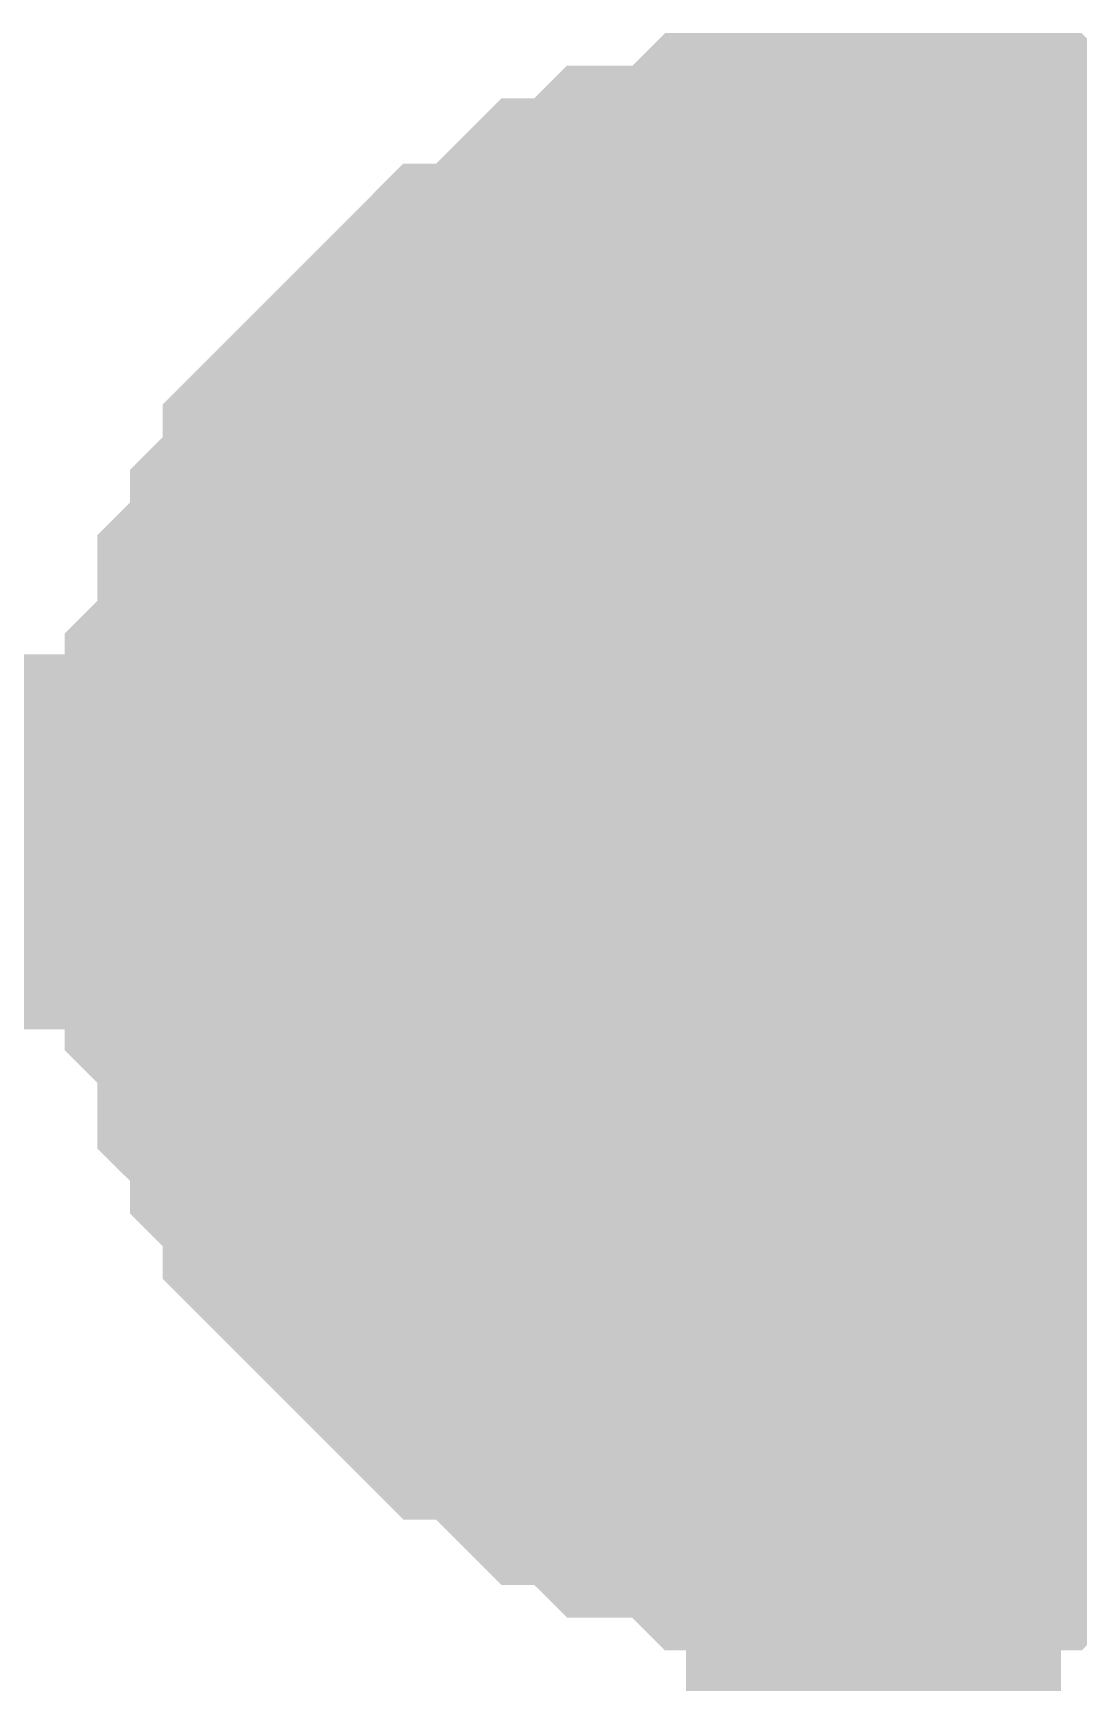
# Model space of a CAD drawing. Header units: inches. Extents: x 0 to 841, y 0 to 594.
# Drawn here: x 739.332 to 740.167, y 301.816 to 303.134 of the extents above; entities that cross this region are included whole.
import ezdxf

# ---------------------------------------------------------------- set-up
doc = ezdxf.new("R2010")
doc.units = ezdxf.units.IN
doc.layers.add('Sheet', color=255, linetype='Continuous')

msp = doc.modelspace()

# ---------------------------------------------------------------- linework, layer by layer
at = {"layer": 'Sheet'}
for points in [[(739.5072, 302.4874, 0.2997, 0.2997, 0), (739.5072, 302.5135, 0.2997, 0.2997, 0), (739.5072, 302.5397, 0.2997, 0.2997, 0), (739.5072, 302.5658, 0.2997, 0.2997, 0), (739.5072, 302.5919, 0.2997, 0.2997, 0), (739.5333, 302.6181, 0.2997, 0.2997, 0), (739.5333, 302.6442, 0.2997, 0.2997, 0), (739.5333, 302.6703, 0.2997, 0.2997, 0), (739.5595, 302.6965, 0.2997, 0.2997, 0), (739.5595, 302.6965, 0.2997, 0.2997, 0), (739.5595, 302.7226, 0.2997, 0.2997, 0), (739.5856, 302.7487, 0.2997, 0.2997, 0), (739.5856, 302.7749, 0.2997, 0.2997, 0), (739.6117, 302.801, 0.2997, 0.2997, 0), (739.6117, 302.801, 0.2997, 0.2997, 0), (739.6379, 302.8271, 0.2997, 0.2997, 0), (739.664, 302.8532, 0.2997, 0.2997, 0), (739.664, 302.8532, 0.2997, 0.2997, 0), (739.6901, 302.8794, 0.2997, 0.2997, 0), (739.7163, 302.8794, 0.2997, 0.2997, 0), (739.7424, 302.9055, 0.2997, 0.2997, 0), (739.7424, 302.9055, 0.2997, 0.2997, 0), (739.7685, 302.9316, 0.2997, 0.2997, 0), (739.7946, 302.9316, 0.2997, 0.2997, 0), (739.8208, 302.9578, 0.2997, 0.2997, 0), (739.8469, 302.9578, 0.2997, 0.2997, 0), (739.873, 302.9578, 0.2997, 0.2997, 0), (739.873, 302.9578, 0.2997, 0.2997, 0), (739.8992, 302.9839, 0.2997, 0.2997, 0), (739.9253, 302.9839, 0.2997, 0.2997, 0), (739.9514, 302.9839, 0.2997, 0.2997, 0), (739.9776, 302.9839, 0.2997, 0.2997, 0), (740.0037, 302.9839, 0.2997, 0.2997, 0)], [(739.5072, 302.4874, 0.2997, 0.2997, 0), (739.5072, 302.5135, 0.2997, 0.2997, 0), (739.5072, 302.5397, 0.2997, 0.2997, 0), (739.5072, 302.5658, 0.2997, 0.2997, 0), (739.5072, 302.5919, 0.2997, 0.2997, 0), (739.5333, 302.6181, 0.2997, 0.2997, 0), (739.5333, 302.6442, 0.2997, 0.2997, 0), (739.5333, 302.6703, 0.2997, 0.2997, 0), (739.5595, 302.6965, 0.2997, 0.2997, 0), (739.5595, 302.6965, 0.2997, 0.2997, 0), (739.5595, 302.7226, 0.2997, 0.2997, 0), (739.5856, 302.7487, 0.2997, 0.2997, 0), (739.5856, 302.7749, 0.2997, 0.2997, 0), (739.6117, 302.801, 0.2997, 0.2997, 0), (739.6117, 302.801, 0.2997, 0.2997, 0), (739.6379, 302.8271, 0.2997, 0.2997, 0), (739.664, 302.8532, 0.2997, 0.2997, 0), (739.664, 302.8532, 0.2997, 0.2997, 0), (739.6901, 302.8794, 0.2997, 0.2997, 0), (739.7163, 302.8794, 0.2997, 0.2997, 0), (739.7424, 302.9055, 0.2997, 0.2997, 0), (739.7424, 302.9055, 0.2997, 0.2997, 0), (739.7685, 302.9316, 0.2997, 0.2997, 0), (739.7946, 302.9316, 0.2997, 0.2997, 0), (739.8208, 302.9578, 0.2997, 0.2997, 0), (739.8469, 302.9578, 0.2997, 0.2997, 0), (739.873, 302.9578, 0.2997, 0.2997, 0), (739.873, 302.9578, 0.2997, 0.2997, 0), (739.8992, 302.9839, 0.2997, 0.2997, 0), (739.9253, 302.9839, 0.2997, 0.2997, 0), (739.9514, 302.9839, 0.2997, 0.2997, 0), (739.9776, 302.9839, 0.2997, 0.2997, 0), (740.0037, 302.9839, 0.2997, 0.2997, 0)], [(739.5072, 302.4874, 0.2997, 0.2997, 0), (739.5072, 302.5135, 0.2997, 0.2997, 0), (739.5072, 302.5397, 0.2997, 0.2997, 0), (739.5072, 302.5658, 0.2997, 0.2997, 0), (739.5072, 302.5919, 0.2997, 0.2997, 0), (739.5333, 302.6181, 0.2997, 0.2997, 0), (739.5333, 302.6442, 0.2997, 0.2997, 0), (739.5333, 302.6703, 0.2997, 0.2997, 0), (739.5595, 302.6965, 0.2997, 0.2997, 0), (739.5595, 302.6965, 0.2997, 0.2997, 0), (739.5595, 302.7226, 0.2997, 0.2997, 0), (739.5856, 302.7487, 0.2997, 0.2997, 0), (739.5856, 302.7749, 0.2997, 0.2997, 0), (739.6117, 302.801, 0.2997, 0.2997, 0), (739.6117, 302.801, 0.2997, 0.2997, 0), (739.6379, 302.8271, 0.2997, 0.2997, 0), (739.664, 302.8532, 0.2997, 0.2997, 0), (739.664, 302.8532, 0.2997, 0.2997, 0), (739.6901, 302.8794, 0.2997, 0.2997, 0), (739.7163, 302.8794, 0.2997, 0.2997, 0), (739.7424, 302.9055, 0.2997, 0.2997, 0), (739.7424, 302.9055, 0.2997, 0.2997, 0), (739.7685, 302.9316, 0.2997, 0.2997, 0), (739.7946, 302.9316, 0.2997, 0.2997, 0), (739.8208, 302.9578, 0.2997, 0.2997, 0), (739.8469, 302.9578, 0.2997, 0.2997, 0), (739.873, 302.9578, 0.2997, 0.2997, 0), (739.873, 302.9578, 0.2997, 0.2997, 0), (739.8992, 302.9839, 0.2997, 0.2997, 0), (739.9253, 302.9839, 0.2997, 0.2997, 0), (739.9514, 302.9839, 0.2997, 0.2997, 0), (739.9776, 302.9839, 0.2997, 0.2997, 0), (740.0037, 302.9839, 0.2997, 0.2997, 0)], [(739.5072, 302.4874, 0.2997, 0.2997, 0), (739.5072, 302.5135, 0.2997, 0.2997, 0), (739.5072, 302.5397, 0.2997, 0.2997, 0), (739.5072, 302.5658, 0.2997, 0.2997, 0), (739.5072, 302.5919, 0.2997, 0.2997, 0), (739.5333, 302.6181, 0.2997, 0.2997, 0), (739.5333, 302.6442, 0.2997, 0.2997, 0), (739.5333, 302.6703, 0.2997, 0.2997, 0), (739.5595, 302.6965, 0.2997, 0.2997, 0), (739.5595, 302.6965, 0.2997, 0.2997, 0), (739.5595, 302.7226, 0.2997, 0.2997, 0), (739.5856, 302.7487, 0.2997, 0.2997, 0), (739.5856, 302.7749, 0.2997, 0.2997, 0), (739.6117, 302.801, 0.2997, 0.2997, 0), (739.6117, 302.801, 0.2997, 0.2997, 0), (739.6379, 302.8271, 0.2997, 0.2997, 0), (739.664, 302.8532, 0.2997, 0.2997, 0), (739.664, 302.8532, 0.2997, 0.2997, 0), (739.6901, 302.8794, 0.2997, 0.2997, 0), (739.7163, 302.8794, 0.2997, 0.2997, 0), (739.7424, 302.9055, 0.2997, 0.2997, 0), (739.7424, 302.9055, 0.2997, 0.2997, 0), (739.7685, 302.9316, 0.2997, 0.2997, 0), (739.7946, 302.9316, 0.2997, 0.2997, 0), (739.8208, 302.9578, 0.2997, 0.2997, 0), (739.8469, 302.9578, 0.2997, 0.2997, 0), (739.873, 302.9578, 0.2997, 0.2997, 0), (739.873, 302.9578, 0.2997, 0.2997, 0), (739.8992, 302.9839, 0.2997, 0.2997, 0), (739.9253, 302.9839, 0.2997, 0.2997, 0), (739.9514, 302.9839, 0.2997, 0.2997, 0), (739.9776, 302.9839, 0.2997, 0.2997, 0), (740.0037, 302.9839, 0.2997, 0.2997, 0)], [(739.5072, 302.4874, 0.2997, 0.2997, 0), (739.5072, 302.5135, 0.2997, 0.2997, 0), (739.5072, 302.5397, 0.2997, 0.2997, 0), (739.5072, 302.5658, 0.2997, 0.2997, 0), (739.5072, 302.5919, 0.2997, 0.2997, 0), (739.5333, 302.6181, 0.2997, 0.2997, 0), (739.5333, 302.6442, 0.2997, 0.2997, 0), (739.5333, 302.6703, 0.2997, 0.2997, 0), (739.5595, 302.6965, 0.2997, 0.2997, 0), (739.5595, 302.6965, 0.2997, 0.2997, 0), (739.5595, 302.7226, 0.2997, 0.2997, 0), (739.5856, 302.7487, 0.2997, 0.2997, 0), (739.5856, 302.7749, 0.2997, 0.2997, 0), (739.6117, 302.801, 0.2997, 0.2997, 0), (739.6117, 302.801, 0.2997, 0.2997, 0), (739.6379, 302.8271, 0.2997, 0.2997, 0), (739.664, 302.8532, 0.2997, 0.2997, 0), (739.664, 302.8532, 0.2997, 0.2997, 0), (739.6901, 302.8794, 0.2997, 0.2997, 0), (739.7163, 302.8794, 0.2997, 0.2997, 0), (739.7424, 302.9055, 0.2997, 0.2997, 0), (739.7424, 302.9055, 0.2997, 0.2997, 0), (739.7685, 302.9316, 0.2997, 0.2997, 0), (739.7946, 302.9316, 0.2997, 0.2997, 0), (739.8208, 302.9578, 0.2997, 0.2997, 0), (739.8469, 302.9578, 0.2997, 0.2997, 0), (739.873, 302.9578, 0.2997, 0.2997, 0), (739.873, 302.9578, 0.2997, 0.2997, 0), (739.8992, 302.9839, 0.2997, 0.2997, 0), (739.9253, 302.9839, 0.2997, 0.2997, 0), (739.9514, 302.9839, 0.2997, 0.2997, 0), (739.9776, 302.9839, 0.2997, 0.2997, 0), (740.0037, 302.9839, 0.2997, 0.2997, 0)], [(740.0037, 302.9839, 0.2997, 0.2997, 0), (740.0037, 302.9839, 0.2997, 0.2997, 0)], [(740.0037, 302.9839, 0.2997, 0.2997, 0), (740.0298, 302.9839, 0.2997, 0.2997, 0), (740.056, 302.9839, 0.2997, 0.2997, 0), (740.0821, 302.9839, 0.2997, 0.2997, 0), (740.1082, 302.9839, 0.2997, 0.2997, 0), (740.1344, 302.9578, 0.2997, 0.2997, 0), (740.1605, 302.9578, 0.2997, 0.2997, 0), (740.1866, 302.9578, 0.2997, 0.2997, 0), (740.2127, 302.9578, 0.2997, 0.2997, 0), (740.2389, 302.9316, 0.2997, 0.2997, 0), (740.265, 302.9316, 0.2997, 0.2997, 0), (740.265, 302.9055, 0.2997, 0.2997, 0), (740.2911, 302.9055, 0.2997, 0.2997, 0), (740.3173, 302.8794, 0.2997, 0.2997, 0)], [(740.0037, 302.9839, 0.2997, 0.2997, 0), (740.0037, 302.9839, 0.2997, 0.2997, 0)], [(740.0037, 302.9839, 0.2997, 0.2997, 0), (740.0298, 302.9839, 0.2997, 0.2997, 0), (740.056, 302.9839, 0.2997, 0.2997, 0), (740.0821, 302.9839, 0.2997, 0.2997, 0), (740.1082, 302.9839, 0.2997, 0.2997, 0), (740.1344, 302.9578, 0.2997, 0.2997, 0), (740.1605, 302.9578, 0.2997, 0.2997, 0), (740.1866, 302.9578, 0.2997, 0.2997, 0), (740.2127, 302.9578, 0.2997, 0.2997, 0), (740.2389, 302.9316, 0.2997, 0.2997, 0), (740.265, 302.9316, 0.2997, 0.2997, 0), (740.265, 302.9055, 0.2997, 0.2997, 0), (740.2911, 302.9055, 0.2997, 0.2997, 0), (740.3173, 302.8794, 0.2997, 0.2997, 0)], [(740.0037, 302.9839, 0.2997, 0.2997, 0), (740.0037, 302.9839, 0.2997, 0.2997, 0)], [(740.0037, 302.9839, 0.2997, 0.2997, 0), (740.0298, 302.9839, 0.2997, 0.2997, 0), (740.056, 302.9839, 0.2997, 0.2997, 0), (740.0821, 302.9839, 0.2997, 0.2997, 0), (740.1082, 302.9839, 0.2997, 0.2997, 0), (740.1344, 302.9578, 0.2997, 0.2997, 0), (740.1605, 302.9578, 0.2997, 0.2997, 0), (740.1866, 302.9578, 0.2997, 0.2997, 0), (740.2127, 302.9578, 0.2997, 0.2997, 0), (740.2389, 302.9316, 0.2997, 0.2997, 0), (740.265, 302.9316, 0.2997, 0.2997, 0), (740.265, 302.9055, 0.2997, 0.2997, 0), (740.2911, 302.9055, 0.2997, 0.2997, 0), (740.3173, 302.8794, 0.2997, 0.2997, 0)], [(740.0037, 302.9839, 0.2997, 0.2997, 0), (740.0037, 302.9839, 0.2997, 0.2997, 0)], [(740.0037, 302.9839, 0.2997, 0.2997, 0), (740.0298, 302.9839, 0.2997, 0.2997, 0), (740.056, 302.9839, 0.2997, 0.2997, 0), (740.0821, 302.9839, 0.2997, 0.2997, 0), (740.1082, 302.9839, 0.2997, 0.2997, 0), (740.1344, 302.9578, 0.2997, 0.2997, 0), (740.1605, 302.9578, 0.2997, 0.2997, 0), (740.1866, 302.9578, 0.2997, 0.2997, 0), (740.2127, 302.9578, 0.2997, 0.2997, 0), (740.2389, 302.9316, 0.2997, 0.2997, 0), (740.265, 302.9316, 0.2997, 0.2997, 0), (740.265, 302.9055, 0.2997, 0.2997, 0), (740.2911, 302.9055, 0.2997, 0.2997, 0), (740.3173, 302.8794, 0.2997, 0.2997, 0)], [(740.0037, 302.9839, 0.2997, 0.2997, 0), (740.0037, 302.9839, 0.2997, 0.2997, 0)], [(740.0037, 302.9839, 0.2997, 0.2997, 0), (740.0298, 302.9839, 0.2997, 0.2997, 0), (740.056, 302.9839, 0.2997, 0.2997, 0), (740.0821, 302.9839, 0.2997, 0.2997, 0), (740.1082, 302.9839, 0.2997, 0.2997, 0), (740.1344, 302.9578, 0.2997, 0.2997, 0), (740.1605, 302.9578, 0.2997, 0.2997, 0), (740.1866, 302.9578, 0.2997, 0.2997, 0), (740.2127, 302.9578, 0.2997, 0.2997, 0), (740.2389, 302.9316, 0.2997, 0.2997, 0), (740.265, 302.9316, 0.2997, 0.2997, 0), (740.265, 302.9055, 0.2997, 0.2997, 0), (740.2911, 302.9055, 0.2997, 0.2997, 0), (740.3173, 302.8794, 0.2997, 0.2997, 0)], [(739.5072, 302.4874, 0.0991, 0.0991, 0), (739.5072, 302.5135, 0.0991, 0.0991, 0), (739.5072, 302.5397, 0.0991, 0.0991, 0), (739.5072, 302.5658, 0.0991, 0.0991, 0), (739.5072, 302.5919, 0.0991, 0.0991, 0), (739.5333, 302.6181, 0.0991, 0.0991, 0), (739.5333, 302.6442, 0.0991, 0.0991, 0), (739.5333, 302.6703, 0.0991, 0.0991, 0), (739.5595, 302.6965, 0.0991, 0.0991, 0), (739.5595, 302.6965, 0.0991, 0.0991, 0), (739.5595, 302.7226, 0.0991, 0.0991, 0), (739.5856, 302.7487, 0.0991, 0.0991, 0), (739.5856, 302.7749, 0.0991, 0.0991, 0), (739.6117, 302.801, 0.0991, 0.0991, 0), (739.6117, 302.801, 0.0991, 0.0991, 0), (739.6379, 302.8271, 0.0991, 0.0991, 0), (739.664, 302.8532, 0.0991, 0.0991, 0), (739.664, 302.8532, 0.0991, 0.0991, 0), (739.6901, 302.8794, 0.0991, 0.0991, 0), (739.7163, 302.8794, 0.0991, 0.0991, 0), (739.7424, 302.9055, 0.0991, 0.0991, 0), (739.7424, 302.9055, 0.0991, 0.0991, 0), (739.7685, 302.9316, 0.0991, 0.0991, 0), (739.7946, 302.9316, 0.0991, 0.0991, 0), (739.8208, 302.9578, 0.0991, 0.0991, 0), (739.8469, 302.9578, 0.0991, 0.0991, 0), (739.873, 302.9578, 0.0991, 0.0991, 0), (739.873, 302.9578, 0.0991, 0.0991, 0), (739.8992, 302.9839, 0.0991, 0.0991, 0), (739.9253, 302.9839, 0.0991, 0.0991, 0), (739.9514, 302.9839, 0.0991, 0.0991, 0), (739.9776, 302.9839, 0.0991, 0.0991, 0), (740.0037, 302.9839, 0.0991, 0.0991, 0)], [(739.5072, 302.4874, 0.0991, 0.0991, 0), (739.5072, 302.5135, 0.0991, 0.0991, 0), (739.5072, 302.5397, 0.0991, 0.0991, 0), (739.5072, 302.5658, 0.0991, 0.0991, 0), (739.5072, 302.5919, 0.0991, 0.0991, 0), (739.5333, 302.6181, 0.0991, 0.0991, 0), (739.5333, 302.6442, 0.0991, 0.0991, 0), (739.5333, 302.6703, 0.0991, 0.0991, 0), (739.5595, 302.6965, 0.0991, 0.0991, 0), (739.5595, 302.6965, 0.0991, 0.0991, 0), (739.5595, 302.7226, 0.0991, 0.0991, 0), (739.5856, 302.7487, 0.0991, 0.0991, 0), (739.5856, 302.7749, 0.0991, 0.0991, 0), (739.6117, 302.801, 0.0991, 0.0991, 0), (739.6117, 302.801, 0.0991, 0.0991, 0), (739.6379, 302.8271, 0.0991, 0.0991, 0), (739.664, 302.8532, 0.0991, 0.0991, 0), (739.664, 302.8532, 0.0991, 0.0991, 0), (739.6901, 302.8794, 0.0991, 0.0991, 0), (739.7163, 302.8794, 0.0991, 0.0991, 0), (739.7424, 302.9055, 0.0991, 0.0991, 0), (739.7424, 302.9055, 0.0991, 0.0991, 0), (739.7685, 302.9316, 0.0991, 0.0991, 0), (739.7946, 302.9316, 0.0991, 0.0991, 0), (739.8208, 302.9578, 0.0991, 0.0991, 0), (739.8469, 302.9578, 0.0991, 0.0991, 0), (739.873, 302.9578, 0.0991, 0.0991, 0), (739.873, 302.9578, 0.0991, 0.0991, 0), (739.8992, 302.9839, 0.0991, 0.0991, 0), (739.9253, 302.9839, 0.0991, 0.0991, 0), (739.9514, 302.9839, 0.0991, 0.0991, 0), (739.9776, 302.9839, 0.0991, 0.0991, 0), (740.0037, 302.9839, 0.0991, 0.0991, 0)], [(739.5072, 302.4874, 0.0991, 0.0991, 0), (739.5072, 302.5135, 0.0991, 0.0991, 0), (739.5072, 302.5397, 0.0991, 0.0991, 0), (739.5072, 302.5658, 0.0991, 0.0991, 0), (739.5072, 302.5919, 0.0991, 0.0991, 0), (739.5333, 302.6181, 0.0991, 0.0991, 0), (739.5333, 302.6442, 0.0991, 0.0991, 0), (739.5333, 302.6703, 0.0991, 0.0991, 0), (739.5595, 302.6965, 0.0991, 0.0991, 0), (739.5595, 302.6965, 0.0991, 0.0991, 0), (739.5595, 302.7226, 0.0991, 0.0991, 0), (739.5856, 302.7487, 0.0991, 0.0991, 0), (739.5856, 302.7749, 0.0991, 0.0991, 0), (739.6117, 302.801, 0.0991, 0.0991, 0), (739.6117, 302.801, 0.0991, 0.0991, 0), (739.6379, 302.8271, 0.0991, 0.0991, 0), (739.664, 302.8532, 0.0991, 0.0991, 0), (739.664, 302.8532, 0.0991, 0.0991, 0), (739.6901, 302.8794, 0.0991, 0.0991, 0), (739.7163, 302.8794, 0.0991, 0.0991, 0), (739.7424, 302.9055, 0.0991, 0.0991, 0), (739.7424, 302.9055, 0.0991, 0.0991, 0), (739.7685, 302.9316, 0.0991, 0.0991, 0), (739.7946, 302.9316, 0.0991, 0.0991, 0), (739.8208, 302.9578, 0.0991, 0.0991, 0), (739.8469, 302.9578, 0.0991, 0.0991, 0), (739.873, 302.9578, 0.0991, 0.0991, 0), (739.873, 302.9578, 0.0991, 0.0991, 0), (739.8992, 302.9839, 0.0991, 0.0991, 0), (739.9253, 302.9839, 0.0991, 0.0991, 0), (739.9514, 302.9839, 0.0991, 0.0991, 0), (739.9776, 302.9839, 0.0991, 0.0991, 0), (740.0037, 302.9839, 0.0991, 0.0991, 0)], [(739.5072, 302.4874, 0.0991, 0.0991, 0), (739.5072, 302.5135, 0.0991, 0.0991, 0), (739.5072, 302.5397, 0.0991, 0.0991, 0), (739.5072, 302.5658, 0.0991, 0.0991, 0), (739.5072, 302.5919, 0.0991, 0.0991, 0), (739.5333, 302.6181, 0.0991, 0.0991, 0), (739.5333, 302.6442, 0.0991, 0.0991, 0), (739.5333, 302.6703, 0.0991, 0.0991, 0), (739.5595, 302.6965, 0.0991, 0.0991, 0), (739.5595, 302.6965, 0.0991, 0.0991, 0), (739.5595, 302.7226, 0.0991, 0.0991, 0), (739.5856, 302.7487, 0.0991, 0.0991, 0), (739.5856, 302.7749, 0.0991, 0.0991, 0), (739.6117, 302.801, 0.0991, 0.0991, 0), (739.6117, 302.801, 0.0991, 0.0991, 0), (739.6379, 302.8271, 0.0991, 0.0991, 0), (739.664, 302.8532, 0.0991, 0.0991, 0), (739.664, 302.8532, 0.0991, 0.0991, 0), (739.6901, 302.8794, 0.0991, 0.0991, 0), (739.7163, 302.8794, 0.0991, 0.0991, 0), (739.7424, 302.9055, 0.0991, 0.0991, 0), (739.7424, 302.9055, 0.0991, 0.0991, 0), (739.7685, 302.9316, 0.0991, 0.0991, 0), (739.7946, 302.9316, 0.0991, 0.0991, 0), (739.8208, 302.9578, 0.0991, 0.0991, 0), (739.8469, 302.9578, 0.0991, 0.0991, 0), (739.873, 302.9578, 0.0991, 0.0991, 0), (739.873, 302.9578, 0.0991, 0.0991, 0), (739.8992, 302.9839, 0.0991, 0.0991, 0), (739.9253, 302.9839, 0.0991, 0.0991, 0), (739.9514, 302.9839, 0.0991, 0.0991, 0), (739.9776, 302.9839, 0.0991, 0.0991, 0), (740.0037, 302.9839, 0.0991, 0.0991, 0)], [(739.5072, 302.4874, 0.0991, 0.0991, 0), (739.5072, 302.5135, 0.0991, 0.0991, 0), (739.5072, 302.5397, 0.0991, 0.0991, 0), (739.5072, 302.5658, 0.0991, 0.0991, 0), (739.5072, 302.5919, 0.0991, 0.0991, 0), (739.5333, 302.6181, 0.0991, 0.0991, 0), (739.5333, 302.6442, 0.0991, 0.0991, 0), (739.5333, 302.6703, 0.0991, 0.0991, 0), (739.5595, 302.6965, 0.0991, 0.0991, 0), (739.5595, 302.6965, 0.0991, 0.0991, 0), (739.5595, 302.7226, 0.0991, 0.0991, 0), (739.5856, 302.7487, 0.0991, 0.0991, 0), (739.5856, 302.7749, 0.0991, 0.0991, 0), (739.6117, 302.801, 0.0991, 0.0991, 0), (739.6117, 302.801, 0.0991, 0.0991, 0), (739.6379, 302.8271, 0.0991, 0.0991, 0), (739.664, 302.8532, 0.0991, 0.0991, 0), (739.664, 302.8532, 0.0991, 0.0991, 0), (739.6901, 302.8794, 0.0991, 0.0991, 0), (739.7163, 302.8794, 0.0991, 0.0991, 0), (739.7424, 302.9055, 0.0991, 0.0991, 0), (739.7424, 302.9055, 0.0991, 0.0991, 0), (739.7685, 302.9316, 0.0991, 0.0991, 0), (739.7946, 302.9316, 0.0991, 0.0991, 0), (739.8208, 302.9578, 0.0991, 0.0991, 0), (739.8469, 302.9578, 0.0991, 0.0991, 0), (739.873, 302.9578, 0.0991, 0.0991, 0), (739.873, 302.9578, 0.0991, 0.0991, 0), (739.8992, 302.9839, 0.0991, 0.0991, 0), (739.9253, 302.9839, 0.0991, 0.0991, 0), (739.9514, 302.9839, 0.0991, 0.0991, 0), (739.9776, 302.9839, 0.0991, 0.0991, 0), (740.0037, 302.9839, 0.0991, 0.0991, 0)], [(740.0037, 302.9839, 0.0991, 0.0991, 0), (740.0037, 302.9839, 0.0991, 0.0991, 0)], [(740.0037, 302.9839, 0.0991, 0.0991, 0), (740.0298, 302.9839, 0.0991, 0.0991, 0), (740.056, 302.9839, 0.0991, 0.0991, 0), (740.0821, 302.9839, 0.0991, 0.0991, 0), (740.1082, 302.9839, 0.0991, 0.0991, 0), (740.1344, 302.9578, 0.0991, 0.0991, 0), (740.1605, 302.9578, 0.0991, 0.0991, 0), (740.1866, 302.9578, 0.0991, 0.0991, 0), (740.2127, 302.9578, 0.0991, 0.0991, 0), (740.2389, 302.9316, 0.0991, 0.0991, 0)], [(740.0037, 302.9839, 0.0991, 0.0991, 0), (740.0037, 302.9839, 0.0991, 0.0991, 0)], [(740.0037, 302.9839, 0.0991, 0.0991, 0), (740.0298, 302.9839, 0.0991, 0.0991, 0), (740.056, 302.9839, 0.0991, 0.0991, 0), (740.0821, 302.9839, 0.0991, 0.0991, 0), (740.1082, 302.9839, 0.0991, 0.0991, 0), (740.1344, 302.9578, 0.0991, 0.0991, 0), (740.1605, 302.9578, 0.0991, 0.0991, 0), (740.1866, 302.9578, 0.0991, 0.0991, 0), (740.2127, 302.9578, 0.0991, 0.0991, 0), (740.2389, 302.9316, 0.0991, 0.0991, 0)], [(740.0037, 302.9839, 0.0991, 0.0991, 0), (740.0037, 302.9839, 0.0991, 0.0991, 0)], [(740.0037, 302.9839, 0.0991, 0.0991, 0), (740.0298, 302.9839, 0.0991, 0.0991, 0), (740.056, 302.9839, 0.0991, 0.0991, 0), (740.0821, 302.9839, 0.0991, 0.0991, 0), (740.1082, 302.9839, 0.0991, 0.0991, 0), (740.1344, 302.9578, 0.0991, 0.0991, 0), (740.1605, 302.9578, 0.0991, 0.0991, 0), (740.1866, 302.9578, 0.0991, 0.0991, 0), (740.2127, 302.9578, 0.0991, 0.0991, 0), (740.2389, 302.9316, 0.0991, 0.0991, 0)], [(740.0037, 302.9839, 0.0991, 0.0991, 0), (740.0037, 302.9839, 0.0991, 0.0991, 0)], [(740.0037, 302.9839, 0.0991, 0.0991, 0), (740.0298, 302.9839, 0.0991, 0.0991, 0), (740.056, 302.9839, 0.0991, 0.0991, 0), (740.0821, 302.9839, 0.0991, 0.0991, 0), (740.1082, 302.9839, 0.0991, 0.0991, 0), (740.1344, 302.9578, 0.0991, 0.0991, 0), (740.1605, 302.9578, 0.0991, 0.0991, 0), (740.1866, 302.9578, 0.0991, 0.0991, 0), (740.2127, 302.9578, 0.0991, 0.0991, 0), (740.2389, 302.9316, 0.0991, 0.0991, 0)], [(740.0037, 302.9839, 0.0991, 0.0991, 0), (740.0037, 302.9839, 0.0991, 0.0991, 0)], [(740.0037, 302.9839, 0.0991, 0.0991, 0), (740.0298, 302.9839, 0.0991, 0.0991, 0), (740.056, 302.9839, 0.0991, 0.0991, 0), (740.0821, 302.9839, 0.0991, 0.0991, 0), (740.1082, 302.9839, 0.0991, 0.0991, 0), (740.1344, 302.9578, 0.0991, 0.0991, 0), (740.1605, 302.9578, 0.0991, 0.0991, 0), (740.1866, 302.9578, 0.0991, 0.0991, 0), (740.2127, 302.9578, 0.0991, 0.0991, 0), (740.2389, 302.9316, 0.0991, 0.0991, 0)], [(760.02, 302.4874, 0.2997, 0.2997, 0), (752.5204, 302.4874, 0.2997, 0.2997, 0), (740.0037, 302.4874, 0.2997, 0.2997, 0), (735.0127, 302.4874, 0.2997, 0.2997, 0)], [(740.0037, 301.9909, 0.2997, 0.2997, 0), (739.9776, 301.9909, 0.2997, 0.2997, 0), (739.9514, 301.9909, 0.2997, 0.2997, 0), (739.9253, 301.9909, 0.2997, 0.2997, 0), (739.8992, 301.9909, 0.2997, 0.2997, 0), (739.873, 302.0171, 0.2997, 0.2997, 0), (739.873, 302.0171, 0.2997, 0.2997, 0), (739.8469, 302.0171, 0.2997, 0.2997, 0), (739.8208, 302.0171, 0.2997, 0.2997, 0), (739.7946, 302.0432, 0.2997, 0.2997, 0), (739.7685, 302.0432, 0.2997, 0.2997, 0), (739.7424, 302.0693, 0.2997, 0.2997, 0), (739.7424, 302.0693, 0.2997, 0.2997, 0), (739.7163, 302.0955, 0.2997, 0.2997, 0), (739.6901, 302.0955, 0.2997, 0.2997, 0), (739.664, 302.1216, 0.2997, 0.2997, 0), (739.664, 302.1216, 0.2997, 0.2997, 0), (739.6379, 302.1477, 0.2997, 0.2997, 0), (739.6117, 302.1739, 0.2997, 0.2997, 0), (739.6117, 302.1739, 0.2997, 0.2997, 0), (739.5856, 302.2, 0.2997, 0.2997, 0), (739.5856, 302.2261, 0.2997, 0.2997, 0), (739.5595, 302.2522, 0.2997, 0.2997, 0), (739.5595, 302.2784, 0.2997, 0.2997, 0), (739.5595, 302.2784, 0.2997, 0.2997, 0), (739.5333, 302.3045, 0.2997, 0.2997, 0), (739.5333, 302.3306, 0.2997, 0.2997, 0), (739.5333, 302.3568, 0.2997, 0.2997, 0), (739.5072, 302.3829, 0.2997, 0.2997, 0), (739.5072, 302.409, 0.2997, 0.2997, 0), (739.5072, 302.4352, 0.2997, 0.2997, 0), (739.5072, 302.4613, 0.2997, 0.2997, 0), (739.5072, 302.4874, 0.2997, 0.2997, 0)], [(739.5072, 302.4874, 0.2997, 0.2997, 0), (739.5072, 302.4874, 0.2997, 0.2997, 0)], [(740.0037, 301.9909, 0.2997, 0.2997, 0), (739.9776, 301.9909, 0.2997, 0.2997, 0), (739.9514, 301.9909, 0.2997, 0.2997, 0), (739.9253, 301.9909, 0.2997, 0.2997, 0), (739.8992, 301.9909, 0.2997, 0.2997, 0), (739.873, 302.0171, 0.2997, 0.2997, 0), (739.873, 302.0171, 0.2997, 0.2997, 0), (739.8469, 302.0171, 0.2997, 0.2997, 0), (739.8208, 302.0171, 0.2997, 0.2997, 0), (739.7946, 302.0432, 0.2997, 0.2997, 0), (739.7685, 302.0432, 0.2997, 0.2997, 0), (739.7424, 302.0693, 0.2997, 0.2997, 0), (739.7424, 302.0693, 0.2997, 0.2997, 0), (739.7163, 302.0955, 0.2997, 0.2997, 0), (739.6901, 302.0955, 0.2997, 0.2997, 0), (739.664, 302.1216, 0.2997, 0.2997, 0), (739.664, 302.1216, 0.2997, 0.2997, 0), (739.6379, 302.1477, 0.2997, 0.2997, 0), (739.6117, 302.1739, 0.2997, 0.2997, 0), (739.6117, 302.1739, 0.2997, 0.2997, 0), (739.5856, 302.2, 0.2997, 0.2997, 0), (739.5856, 302.2261, 0.2997, 0.2997, 0), (739.5595, 302.2522, 0.2997, 0.2997, 0), (739.5595, 302.2784, 0.2997, 0.2997, 0), (739.5595, 302.2784, 0.2997, 0.2997, 0), (739.5333, 302.3045, 0.2997, 0.2997, 0), (739.5333, 302.3306, 0.2997, 0.2997, 0), (739.5333, 302.3568, 0.2997, 0.2997, 0), (739.5072, 302.3829, 0.2997, 0.2997, 0), (739.5072, 302.409, 0.2997, 0.2997, 0), (739.5072, 302.4352, 0.2997, 0.2997, 0), (739.5072, 302.4613, 0.2997, 0.2997, 0), (739.5072, 302.4874, 0.2997, 0.2997, 0)], [(739.5072, 302.4874, 0.2997, 0.2997, 0), (739.5072, 302.4874, 0.2997, 0.2997, 0)], [(740.0037, 301.9909, 0.2997, 0.2997, 0), (739.9776, 301.9909, 0.2997, 0.2997, 0), (739.9514, 301.9909, 0.2997, 0.2997, 0), (739.9253, 301.9909, 0.2997, 0.2997, 0), (739.8992, 301.9909, 0.2997, 0.2997, 0), (739.873, 302.0171, 0.2997, 0.2997, 0), (739.873, 302.0171, 0.2997, 0.2997, 0), (739.8469, 302.0171, 0.2997, 0.2997, 0), (739.8208, 302.0171, 0.2997, 0.2997, 0), (739.7946, 302.0432, 0.2997, 0.2997, 0), (739.7685, 302.0432, 0.2997, 0.2997, 0), (739.7424, 302.0693, 0.2997, 0.2997, 0), (739.7424, 302.0693, 0.2997, 0.2997, 0), (739.7163, 302.0955, 0.2997, 0.2997, 0), (739.6901, 302.0955, 0.2997, 0.2997, 0), (739.664, 302.1216, 0.2997, 0.2997, 0), (739.664, 302.1216, 0.2997, 0.2997, 0), (739.6379, 302.1477, 0.2997, 0.2997, 0), (739.6117, 302.1739, 0.2997, 0.2997, 0), (739.6117, 302.1739, 0.2997, 0.2997, 0), (739.5856, 302.2, 0.2997, 0.2997, 0), (739.5856, 302.2261, 0.2997, 0.2997, 0), (739.5595, 302.2522, 0.2997, 0.2997, 0), (739.5595, 302.2784, 0.2997, 0.2997, 0), (739.5595, 302.2784, 0.2997, 0.2997, 0), (739.5333, 302.3045, 0.2997, 0.2997, 0), (739.5333, 302.3306, 0.2997, 0.2997, 0), (739.5333, 302.3568, 0.2997, 0.2997, 0), (739.5072, 302.3829, 0.2997, 0.2997, 0), (739.5072, 302.409, 0.2997, 0.2997, 0), (739.5072, 302.4352, 0.2997, 0.2997, 0), (739.5072, 302.4613, 0.2997, 0.2997, 0), (739.5072, 302.4874, 0.2997, 0.2997, 0)], [(739.5072, 302.4874, 0.2997, 0.2997, 0), (739.5072, 302.4874, 0.2997, 0.2997, 0)], [(740.0037, 301.9909, 0.2997, 0.2997, 0), (739.9776, 301.9909, 0.2997, 0.2997, 0), (739.9514, 301.9909, 0.2997, 0.2997, 0), (739.9253, 301.9909, 0.2997, 0.2997, 0), (739.8992, 301.9909, 0.2997, 0.2997, 0), (739.873, 302.0171, 0.2997, 0.2997, 0), (739.873, 302.0171, 0.2997, 0.2997, 0), (739.8469, 302.0171, 0.2997, 0.2997, 0), (739.8208, 302.0171, 0.2997, 0.2997, 0), (739.7946, 302.0432, 0.2997, 0.2997, 0), (739.7685, 302.0432, 0.2997, 0.2997, 0), (739.7424, 302.0693, 0.2997, 0.2997, 0), (739.7424, 302.0693, 0.2997, 0.2997, 0), (739.7163, 302.0955, 0.2997, 0.2997, 0), (739.6901, 302.0955, 0.2997, 0.2997, 0), (739.664, 302.1216, 0.2997, 0.2997, 0), (739.664, 302.1216, 0.2997, 0.2997, 0), (739.6379, 302.1477, 0.2997, 0.2997, 0), (739.6117, 302.1739, 0.2997, 0.2997, 0), (739.6117, 302.1739, 0.2997, 0.2997, 0), (739.5856, 302.2, 0.2997, 0.2997, 0), (739.5856, 302.2261, 0.2997, 0.2997, 0), (739.5595, 302.2522, 0.2997, 0.2997, 0), (739.5595, 302.2784, 0.2997, 0.2997, 0), (739.5595, 302.2784, 0.2997, 0.2997, 0), (739.5333, 302.3045, 0.2997, 0.2997, 0), (739.5333, 302.3306, 0.2997, 0.2997, 0), (739.5333, 302.3568, 0.2997, 0.2997, 0), (739.5072, 302.3829, 0.2997, 0.2997, 0), (739.5072, 302.409, 0.2997, 0.2997, 0), (739.5072, 302.4352, 0.2997, 0.2997, 0), (739.5072, 302.4613, 0.2997, 0.2997, 0), (739.5072, 302.4874, 0.2997, 0.2997, 0)], [(739.5072, 302.4874, 0.2997, 0.2997, 0), (739.5072, 302.4874, 0.2997, 0.2997, 0)], [(740.0037, 301.9909, 0.2997, 0.2997, 0), (739.9776, 301.9909, 0.2997, 0.2997, 0), (739.9514, 301.9909, 0.2997, 0.2997, 0), (739.9253, 301.9909, 0.2997, 0.2997, 0), (739.8992, 301.9909, 0.2997, 0.2997, 0), (739.873, 302.0171, 0.2997, 0.2997, 0), (739.873, 302.0171, 0.2997, 0.2997, 0), (739.8469, 302.0171, 0.2997, 0.2997, 0), (739.8208, 302.0171, 0.2997, 0.2997, 0), (739.7946, 302.0432, 0.2997, 0.2997, 0), (739.7685, 302.0432, 0.2997, 0.2997, 0), (739.7424, 302.0693, 0.2997, 0.2997, 0), (739.7424, 302.0693, 0.2997, 0.2997, 0), (739.7163, 302.0955, 0.2997, 0.2997, 0), (739.6901, 302.0955, 0.2997, 0.2997, 0), (739.664, 302.1216, 0.2997, 0.2997, 0), (739.664, 302.1216, 0.2997, 0.2997, 0), (739.6379, 302.1477, 0.2997, 0.2997, 0), (739.6117, 302.1739, 0.2997, 0.2997, 0), (739.6117, 302.1739, 0.2997, 0.2997, 0), (739.5856, 302.2, 0.2997, 0.2997, 0), (739.5856, 302.2261, 0.2997, 0.2997, 0), (739.5595, 302.2522, 0.2997, 0.2997, 0), (739.5595, 302.2784, 0.2997, 0.2997, 0), (739.5595, 302.2784, 0.2997, 0.2997, 0), (739.5333, 302.3045, 0.2997, 0.2997, 0), (739.5333, 302.3306, 0.2997, 0.2997, 0), (739.5333, 302.3568, 0.2997, 0.2997, 0), (739.5072, 302.3829, 0.2997, 0.2997, 0), (739.5072, 302.409, 0.2997, 0.2997, 0), (739.5072, 302.4352, 0.2997, 0.2997, 0), (739.5072, 302.4613, 0.2997, 0.2997, 0), (739.5072, 302.4874, 0.2997, 0.2997, 0)], [(739.5072, 302.4874, 0.2997, 0.2997, 0), (739.5072, 302.4874, 0.2997, 0.2997, 0)], [(740.0037, 298.3849, 0.2997, 0.2997, 0), (740.0037, 302.4874, 0.2997, 0.2997, 0)], [(740.0037, 301.9909, 0.0991, 0.0991, 0), (739.9776, 301.9909, 0.0991, 0.0991, 0), (739.9514, 301.9909, 0.0991, 0.0991, 0), (739.9253, 301.9909, 0.0991, 0.0991, 0), (739.8992, 301.9909, 0.0991, 0.0991, 0), (739.873, 302.0171, 0.0991, 0.0991, 0), (739.873, 302.0171, 0.0991, 0.0991, 0), (739.8469, 302.0171, 0.0991, 0.0991, 0), (739.8208, 302.0171, 0.0991, 0.0991, 0), (739.7946, 302.0432, 0.0991, 0.0991, 0), (739.7685, 302.0432, 0.0991, 0.0991, 0), (739.7424, 302.0693, 0.0991, 0.0991, 0), (739.7424, 302.0693, 0.0991, 0.0991, 0), (739.7163, 302.0955, 0.0991, 0.0991, 0), (739.6901, 302.0955, 0.0991, 0.0991, 0), (739.664, 302.1216, 0.0991, 0.0991, 0), (739.664, 302.1216, 0.0991, 0.0991, 0), (739.6379, 302.1477, 0.0991, 0.0991, 0), (739.6117, 302.1739, 0.0991, 0.0991, 0), (739.6117, 302.1739, 0.0991, 0.0991, 0), (739.5856, 302.2, 0.0991, 0.0991, 0), (739.5856, 302.2261, 0.0991, 0.0991, 0), (739.5595, 302.2522, 0.0991, 0.0991, 0), (739.5595, 302.2784, 0.0991, 0.0991, 0), (739.5595, 302.2784, 0.0991, 0.0991, 0), (739.5333, 302.3045, 0.0991, 0.0991, 0), (739.5333, 302.3306, 0.0991, 0.0991, 0), (739.5333, 302.3568, 0.0991, 0.0991, 0), (739.5072, 302.3829, 0.0991, 0.0991, 0), (739.5072, 302.409, 0.0991, 0.0991, 0), (739.5072, 302.4352, 0.0991, 0.0991, 0), (739.5072, 302.4613, 0.0991, 0.0991, 0), (739.5072, 302.4874, 0.0991, 0.0991, 0)], [(739.5072, 302.4874, 0.0991, 0.0991, 0), (739.5072, 302.4874, 0.0991, 0.0991, 0)], [(740.0037, 301.9909, 0.0991, 0.0991, 0), (739.9776, 301.9909, 0.0991, 0.0991, 0), (739.9514, 301.9909, 0.0991, 0.0991, 0), (739.9253, 301.9909, 0.0991, 0.0991, 0), (739.8992, 301.9909, 0.0991, 0.0991, 0), (739.873, 302.0171, 0.0991, 0.0991, 0), (739.873, 302.0171, 0.0991, 0.0991, 0), (739.8469, 302.0171, 0.0991, 0.0991, 0), (739.8208, 302.0171, 0.0991, 0.0991, 0), (739.7946, 302.0432, 0.0991, 0.0991, 0), (739.7685, 302.0432, 0.0991, 0.0991, 0), (739.7424, 302.0693, 0.0991, 0.0991, 0), (739.7424, 302.0693, 0.0991, 0.0991, 0), (739.7163, 302.0955, 0.0991, 0.0991, 0), (739.6901, 302.0955, 0.0991, 0.0991, 0), (739.664, 302.1216, 0.0991, 0.0991, 0), (739.664, 302.1216, 0.0991, 0.0991, 0), (739.6379, 302.1477, 0.0991, 0.0991, 0), (739.6117, 302.1739, 0.0991, 0.0991, 0), (739.6117, 302.1739, 0.0991, 0.0991, 0), (739.5856, 302.2, 0.0991, 0.0991, 0), (739.5856, 302.2261, 0.0991, 0.0991, 0), (739.5595, 302.2522, 0.0991, 0.0991, 0), (739.5595, 302.2784, 0.0991, 0.0991, 0), (739.5595, 302.2784, 0.0991, 0.0991, 0), (739.5333, 302.3045, 0.0991, 0.0991, 0), (739.5333, 302.3306, 0.0991, 0.0991, 0), (739.5333, 302.3568, 0.0991, 0.0991, 0), (739.5072, 302.3829, 0.0991, 0.0991, 0), (739.5072, 302.409, 0.0991, 0.0991, 0), (739.5072, 302.4352, 0.0991, 0.0991, 0), (739.5072, 302.4613, 0.0991, 0.0991, 0), (739.5072, 302.4874, 0.0991, 0.0991, 0)], [(739.5072, 302.4874, 0.0991, 0.0991, 0), (739.5072, 302.4874, 0.0991, 0.0991, 0)], [(740.0037, 301.9909, 0.0991, 0.0991, 0), (739.9776, 301.9909, 0.0991, 0.0991, 0), (739.9514, 301.9909, 0.0991, 0.0991, 0), (739.9253, 301.9909, 0.0991, 0.0991, 0), (739.8992, 301.9909, 0.0991, 0.0991, 0), (739.873, 302.0171, 0.0991, 0.0991, 0), (739.873, 302.0171, 0.0991, 0.0991, 0), (739.8469, 302.0171, 0.0991, 0.0991, 0), (739.8208, 302.0171, 0.0991, 0.0991, 0), (739.7946, 302.0432, 0.0991, 0.0991, 0), (739.7685, 302.0432, 0.0991, 0.0991, 0), (739.7424, 302.0693, 0.0991, 0.0991, 0), (739.7424, 302.0693, 0.0991, 0.0991, 0), (739.7163, 302.0955, 0.0991, 0.0991, 0), (739.6901, 302.0955, 0.0991, 0.0991, 0), (739.664, 302.1216, 0.0991, 0.0991, 0), (739.664, 302.1216, 0.0991, 0.0991, 0), (739.6379, 302.1477, 0.0991, 0.0991, 0), (739.6117, 302.1739, 0.0991, 0.0991, 0), (739.6117, 302.1739, 0.0991, 0.0991, 0), (739.5856, 302.2, 0.0991, 0.0991, 0), (739.5856, 302.2261, 0.0991, 0.0991, 0), (739.5595, 302.2522, 0.0991, 0.0991, 0), (739.5595, 302.2784, 0.0991, 0.0991, 0), (739.5595, 302.2784, 0.0991, 0.0991, 0), (739.5333, 302.3045, 0.0991, 0.0991, 0), (739.5333, 302.3306, 0.0991, 0.0991, 0), (739.5333, 302.3568, 0.0991, 0.0991, 0), (739.5072, 302.3829, 0.0991, 0.0991, 0), (739.5072, 302.409, 0.0991, 0.0991, 0), (739.5072, 302.4352, 0.0991, 0.0991, 0), (739.5072, 302.4613, 0.0991, 0.0991, 0), (739.5072, 302.4874, 0.0991, 0.0991, 0)], [(739.5072, 302.4874, 0.0991, 0.0991, 0), (739.5072, 302.4874, 0.0991, 0.0991, 0)], [(740.0037, 301.9909, 0.0991, 0.0991, 0), (739.9776, 301.9909, 0.0991, 0.0991, 0), (739.9514, 301.9909, 0.0991, 0.0991, 0), (739.9253, 301.9909, 0.0991, 0.0991, 0), (739.8992, 301.9909, 0.0991, 0.0991, 0), (739.873, 302.0171, 0.0991, 0.0991, 0), (739.873, 302.0171, 0.0991, 0.0991, 0), (739.8469, 302.0171, 0.0991, 0.0991, 0), (739.8208, 302.0171, 0.0991, 0.0991, 0), (739.7946, 302.0432, 0.0991, 0.0991, 0), (739.7685, 302.0432, 0.0991, 0.0991, 0), (739.7424, 302.0693, 0.0991, 0.0991, 0), (739.7424, 302.0693, 0.0991, 0.0991, 0), (739.7163, 302.0955, 0.0991, 0.0991, 0), (739.6901, 302.0955, 0.0991, 0.0991, 0), (739.664, 302.1216, 0.0991, 0.0991, 0), (739.664, 302.1216, 0.0991, 0.0991, 0), (739.6379, 302.1477, 0.0991, 0.0991, 0), (739.6117, 302.1739, 0.0991, 0.0991, 0), (739.6117, 302.1739, 0.0991, 0.0991, 0), (739.5856, 302.2, 0.0991, 0.0991, 0), (739.5856, 302.2261, 0.0991, 0.0991, 0), (739.5595, 302.2522, 0.0991, 0.0991, 0), (739.5595, 302.2784, 0.0991, 0.0991, 0), (739.5595, 302.2784, 0.0991, 0.0991, 0), (739.5333, 302.3045, 0.0991, 0.0991, 0), (739.5333, 302.3306, 0.0991, 0.0991, 0), (739.5333, 302.3568, 0.0991, 0.0991, 0), (739.5072, 302.3829, 0.0991, 0.0991, 0), (739.5072, 302.409, 0.0991, 0.0991, 0), (739.5072, 302.4352, 0.0991, 0.0991, 0), (739.5072, 302.4613, 0.0991, 0.0991, 0), (739.5072, 302.4874, 0.0991, 0.0991, 0)], [(739.5072, 302.4874, 0.0991, 0.0991, 0), (739.5072, 302.4874, 0.0991, 0.0991, 0)], [(740.0037, 301.9909, 0.0991, 0.0991, 0), (739.9776, 301.9909, 0.0991, 0.0991, 0), (739.9514, 301.9909, 0.0991, 0.0991, 0), (739.9253, 301.9909, 0.0991, 0.0991, 0), (739.8992, 301.9909, 0.0991, 0.0991, 0), (739.873, 302.0171, 0.0991, 0.0991, 0), (739.873, 302.0171, 0.0991, 0.0991, 0), (739.8469, 302.0171, 0.0991, 0.0991, 0), (739.8208, 302.0171, 0.0991, 0.0991, 0), (739.7946, 302.0432, 0.0991, 0.0991, 0), (739.7685, 302.0432, 0.0991, 0.0991, 0), (739.7424, 302.0693, 0.0991, 0.0991, 0), (739.7424, 302.0693, 0.0991, 0.0991, 0), (739.7163, 302.0955, 0.0991, 0.0991, 0), (739.6901, 302.0955, 0.0991, 0.0991, 0), (739.664, 302.1216, 0.0991, 0.0991, 0), (739.664, 302.1216, 0.0991, 0.0991, 0), (739.6379, 302.1477, 0.0991, 0.0991, 0), (739.6117, 302.1739, 0.0991, 0.0991, 0), (739.6117, 302.1739, 0.0991, 0.0991, 0), (739.5856, 302.2, 0.0991, 0.0991, 0), (739.5856, 302.2261, 0.0991, 0.0991, 0), (739.5595, 302.2522, 0.0991, 0.0991, 0), (739.5595, 302.2784, 0.0991, 0.0991, 0), (739.5595, 302.2784, 0.0991, 0.0991, 0), (739.5333, 302.3045, 0.0991, 0.0991, 0), (739.5333, 302.3306, 0.0991, 0.0991, 0), (739.5333, 302.3568, 0.0991, 0.0991, 0), (739.5072, 302.3829, 0.0991, 0.0991, 0), (739.5072, 302.409, 0.0991, 0.0991, 0), (739.5072, 302.4352, 0.0991, 0.0991, 0), (739.5072, 302.4613, 0.0991, 0.0991, 0), (739.5072, 302.4874, 0.0991, 0.0991, 0)], [(739.5072, 302.4874, 0.0991, 0.0991, 0), (739.5072, 302.4874, 0.0991, 0.0991, 0)], [(740.3173, 302.0955, 0.2997, 0.2997, 0), (740.2911, 302.0693, 0.2997, 0.2997, 0), (740.265, 302.0693, 0.2997, 0.2997, 0), (740.265, 302.0432, 0.2997, 0.2997, 0), (740.2389, 302.0432, 0.2997, 0.2997, 0), (740.2127, 302.0171, 0.2997, 0.2997, 0), (740.1866, 302.0171, 0.2997, 0.2997, 0), (740.1605, 302.0171, 0.2997, 0.2997, 0), (740.1344, 302.0171, 0.2997, 0.2997, 0), (740.1082, 301.9909, 0.2997, 0.2997, 0), (740.0821, 301.9909, 0.2997, 0.2997, 0), (740.056, 301.9909, 0.2997, 0.2997, 0), (740.0298, 301.9909, 0.2997, 0.2997, 0), (740.0037, 301.9909, 0.2997, 0.2997, 0)], [(740.3173, 302.0955, 0.2997, 0.2997, 0), (740.2911, 302.0693, 0.2997, 0.2997, 0), (740.265, 302.0693, 0.2997, 0.2997, 0), (740.265, 302.0432, 0.2997, 0.2997, 0), (740.2389, 302.0432, 0.2997, 0.2997, 0), (740.2127, 302.0171, 0.2997, 0.2997, 0), (740.1866, 302.0171, 0.2997, 0.2997, 0), (740.1605, 302.0171, 0.2997, 0.2997, 0), (740.1344, 302.0171, 0.2997, 0.2997, 0), (740.1082, 301.9909, 0.2997, 0.2997, 0), (740.0821, 301.9909, 0.2997, 0.2997, 0), (740.056, 301.9909, 0.2997, 0.2997, 0), (740.0298, 301.9909, 0.2997, 0.2997, 0), (740.0037, 301.9909, 0.2997, 0.2997, 0)], [(740.3173, 302.0955, 0.2997, 0.2997, 0), (740.2911, 302.0693, 0.2997, 0.2997, 0), (740.265, 302.0693, 0.2997, 0.2997, 0), (740.265, 302.0432, 0.2997, 0.2997, 0), (740.2389, 302.0432, 0.2997, 0.2997, 0), (740.2127, 302.0171, 0.2997, 0.2997, 0), (740.1866, 302.0171, 0.2997, 0.2997, 0), (740.1605, 302.0171, 0.2997, 0.2997, 0), (740.1344, 302.0171, 0.2997, 0.2997, 0), (740.1082, 301.9909, 0.2997, 0.2997, 0), (740.0821, 301.9909, 0.2997, 0.2997, 0), (740.056, 301.9909, 0.2997, 0.2997, 0), (740.0298, 301.9909, 0.2997, 0.2997, 0), (740.0037, 301.9909, 0.2997, 0.2997, 0)], [(740.3173, 302.0955, 0.2997, 0.2997, 0), (740.2911, 302.0693, 0.2997, 0.2997, 0), (740.265, 302.0693, 0.2997, 0.2997, 0), (740.265, 302.0432, 0.2997, 0.2997, 0), (740.2389, 302.0432, 0.2997, 0.2997, 0), (740.2127, 302.0171, 0.2997, 0.2997, 0), (740.1866, 302.0171, 0.2997, 0.2997, 0), (740.1605, 302.0171, 0.2997, 0.2997, 0), (740.1344, 302.0171, 0.2997, 0.2997, 0), (740.1082, 301.9909, 0.2997, 0.2997, 0), (740.0821, 301.9909, 0.2997, 0.2997, 0), (740.056, 301.9909, 0.2997, 0.2997, 0), (740.0298, 301.9909, 0.2997, 0.2997, 0), (740.0037, 301.9909, 0.2997, 0.2997, 0)], [(740.3173, 302.0955, 0.2997, 0.2997, 0), (740.2911, 302.0693, 0.2997, 0.2997, 0), (740.265, 302.0693, 0.2997, 0.2997, 0), (740.265, 302.0432, 0.2997, 0.2997, 0), (740.2389, 302.0432, 0.2997, 0.2997, 0), (740.2127, 302.0171, 0.2997, 0.2997, 0), (740.1866, 302.0171, 0.2997, 0.2997, 0), (740.1605, 302.0171, 0.2997, 0.2997, 0), (740.1344, 302.0171, 0.2997, 0.2997, 0), (740.1082, 301.9909, 0.2997, 0.2997, 0), (740.0821, 301.9909, 0.2997, 0.2997, 0), (740.056, 301.9909, 0.2997, 0.2997, 0), (740.0298, 301.9909, 0.2997, 0.2997, 0), (740.0037, 301.9909, 0.2997, 0.2997, 0)], [(740.2389, 302.0432, 0.0991, 0.0991, 0), (740.2127, 302.0171, 0.0991, 0.0991, 0), (740.1866, 302.0171, 0.0991, 0.0991, 0), (740.1605, 302.0171, 0.0991, 0.0991, 0), (740.1344, 302.0171, 0.0991, 0.0991, 0), (740.1082, 301.9909, 0.0991, 0.0991, 0), (740.0821, 301.9909, 0.0991, 0.0991, 0), (740.056, 301.9909, 0.0991, 0.0991, 0), (740.0298, 301.9909, 0.0991, 0.0991, 0), (740.0037, 301.9909, 0.0991, 0.0991, 0)], [(740.2389, 302.0432, 0.0991, 0.0991, 0), (740.2127, 302.0171, 0.0991, 0.0991, 0), (740.1866, 302.0171, 0.0991, 0.0991, 0), (740.1605, 302.0171, 0.0991, 0.0991, 0), (740.1344, 302.0171, 0.0991, 0.0991, 0), (740.1082, 301.9909, 0.0991, 0.0991, 0), (740.0821, 301.9909, 0.0991, 0.0991, 0), (740.056, 301.9909, 0.0991, 0.0991, 0), (740.0298, 301.9909, 0.0991, 0.0991, 0), (740.0037, 301.9909, 0.0991, 0.0991, 0)], [(740.2389, 302.0432, 0.0991, 0.0991, 0), (740.2127, 302.0171, 0.0991, 0.0991, 0), (740.1866, 302.0171, 0.0991, 0.0991, 0), (740.1605, 302.0171, 0.0991, 0.0991, 0), (740.1344, 302.0171, 0.0991, 0.0991, 0), (740.1082, 301.9909, 0.0991, 0.0991, 0), (740.0821, 301.9909, 0.0991, 0.0991, 0), (740.056, 301.9909, 0.0991, 0.0991, 0), (740.0298, 301.9909, 0.0991, 0.0991, 0), (740.0037, 301.9909, 0.0991, 0.0991, 0)], [(740.2389, 302.0432, 0.0991, 0.0991, 0), (740.2127, 302.0171, 0.0991, 0.0991, 0), (740.1866, 302.0171, 0.0991, 0.0991, 0), (740.1605, 302.0171, 0.0991, 0.0991, 0), (740.1344, 302.0171, 0.0991, 0.0991, 0), (740.1082, 301.9909, 0.0991, 0.0991, 0), (740.0821, 301.9909, 0.0991, 0.0991, 0), (740.056, 301.9909, 0.0991, 0.0991, 0), (740.0298, 301.9909, 0.0991, 0.0991, 0), (740.0037, 301.9909, 0.0991, 0.0991, 0)], [(740.2389, 302.0432, 0.0991, 0.0991, 0), (740.2127, 302.0171, 0.0991, 0.0991, 0), (740.1866, 302.0171, 0.0991, 0.0991, 0), (740.1605, 302.0171, 0.0991, 0.0991, 0), (740.1344, 302.0171, 0.0991, 0.0991, 0), (740.1082, 301.9909, 0.0991, 0.0991, 0), (740.0821, 301.9909, 0.0991, 0.0991, 0), (740.056, 301.9909, 0.0991, 0.0991, 0), (740.0298, 301.9909, 0.0991, 0.0991, 0), (740.0037, 301.9909, 0.0991, 0.0991, 0)]]:
    msp.add_lwpolyline(points, format="xyseb", dxfattribs=at)
msp.add_lwpolyline([(739.746, 302.5, 0.508, 0.508, 1), (740.254, 302.5, 0.508, 0.508, 1)], format="xyseb", close=True, dxfattribs=at)

doc.saveas('drawing.dxf')
